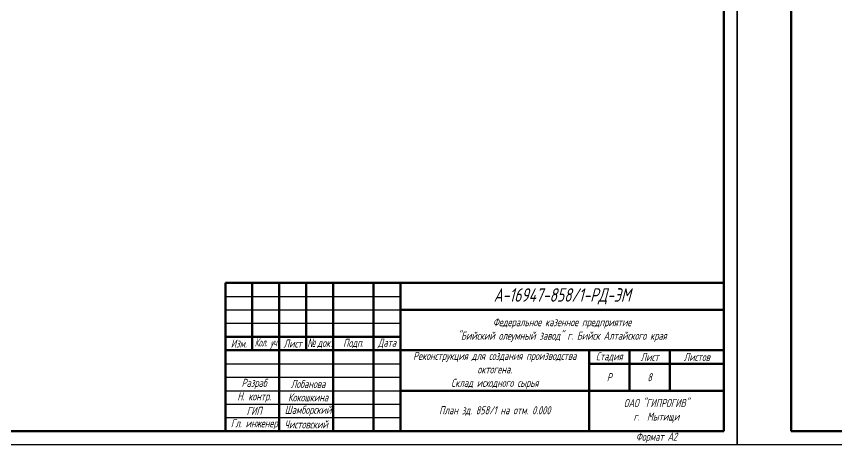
# Model space of a CAD drawing. Header units: millimetres. Extents: x -10490 to 5162, y -5053 to 76.
# Drawn here: x -4519.6 to -4215.2, y -344.1 to -185.3 of the extents above; entities that cross this region are included whole.
import ezdxf

# ---------------------------------------------------------------- set-up
doc = ezdxf.new("R2010")
doc.units = ezdxf.units.MM
for name, color, linetype, lineweight in [('Рамка толстая', 7, 'Continuous', 60), ('Рамка тонкая', 5, 'Continuous', 25), ('Штампы', 252, 'Continuous', 25)]:
    doc.layers.add(name, color=color, linetype=linetype, lineweight=lineweight)
doc.styles.add('SIMPLEX', font='simplex.shx', dxfattribs={"width": 0.7, "oblique": 15})

# ---------------------------------------------------------------- blocks, each defined once
blk = doc.blocks.new('A$C0CDB385D')
at = {"layer": 'Рамка толстая'}
for p, q in [((20, 415), (20, 5)), ((589, 5), (589, 415)), ((20, 5), (589, 5))]:
    blk.add_line(p, q, dxfattribs=at)
at = {"layer": 'Рамка тонкая'}
for p, q in [((0, 420), (0, 0)), ((594, 0), (594, 420)), ((0, 0), (594, 0))]:
    blk.add_line(p, q, dxfattribs=at)

msp = doc.modelspace()

# ---------------------------------------------------------------- linework, layer by layer
at = {"layer": 'Штампы', "lineweight": 60}
for p, q in [((-4442.04361, -284.14683), (-4257.04361, -284.14683)), ((-4442.04361, -284.14683), (-4442.04361, -339.14683)), ((-4432.04361, -284.14683), (-4432.04361, -309.14683)), ((-4422.04361, -284.14683), (-4422.04361, -339.14683)), ((-4412.04361, -284.14683), (-4412.04361, -309.14683)), ((-4402.04361, -284.14683), (-4402.04361, -339.14683)), ((-4387.04361, -284.14683), (-4387.04361, -339.14683)), ((-4377.04361, -284.14683), (-4377.04361, -339.14683)), ((-4377.04361, -294.14683), (-4257.04361, -294.14683)), ((-4442.04361, -304.14683), (-4377.04361, -304.14683)), ((-4442.04361, -309.14683), (-4257.04361, -309.14683)), ((-4307.04361, -309.14683), (-4307.04361, -339.14683)), ((-4292.04361, -309.14683), (-4292.04361, -324.14683)), ((-4277.04361, -309.14683), (-4277.04361, -324.14683)), ((-4307.04361, -314.14683), (-4257.04361, -314.14683)), ((-4377.04361, -324.14683), (-4257.04361, -324.14683))]:
    msp.add_line(p, q, dxfattribs=at)
at = {"layer": 'Штампы', "color": 5, "lineweight": 25}
for p, q in [((-4442.04361, -289.14683), (-4377.04361, -289.14683)), ((-4442.04361, -294.14683), (-4377.04361, -294.14683)), ((-4442.04361, -299.14683), (-4377.04361, -299.14683)), ((-4442.04361, -314.14683), (-4377.04361, -314.14683)), ((-4442.04361, -319.14683), (-4377.04361, -319.14683)), ((-4442.04361, -324.14683), (-4377.04361, -324.14683)), ((-4442.04361, -329.14683), (-4377.04361, -329.14683)), ((-4442.04361, -334.14683), (-4377.04361, -334.14683))]:
    msp.add_line(p, q, dxfattribs=at)

# ---------------------------------------------------------------- block references
for p in [(-4846.0436, -344.14684), (-4252.0436, -344.14684)]:
    msp.add_blockref('A$C0CDB385D', p)

# ---------------------------------------------------------------- texts
at = {"layer": 'Штампы', "color": 2, "attachment_point": 5, "style": 'SIMPLEX'}
for s, insert, char_height, width in [('А-16947-858/1-РД-ЭМ', (-4317.04361, -289.14683), 5, 120), ('Федеральное казенное предприятие\\P"Бийский олеумный завод" г. Бийск Алтайского края', (-4317.04361, -301.64683), 3, 120), ('Изм.', (-4437.04361, -306.64683), 3, 10), ('{\\W0.5;Кол. уч}', (-4427.04361, -306.64683), 3, 10), ('{\\W0.7;Лист}', (-4417.04361, -306.64683), 3, 10), ('{\\fArial|b0|i0|c204|p34;\\W0.6;№ \\Fsimplex|c204;док.}', (-4407.04361, -306.64683), 3, 10), ('Подп.', (-4394.54361, -306.64683), 3, 15), ('{\\W0.7;Дата}', (-4382.04361, -306.64683), 3, 10), ('Стадия', (-4299.54361, -311.64683), 3, 15), ('Лист', (-4284.54361, -311.64683), 3, 15), ('Листов', (-4267.04361, -311.64683), 3, 20), ('Реконструкция для создания производства октогена. \\PСклад исходного сырья', (-4342.04361, -316.64683), 3, 70), ('Р', (-4299.54361, -319.14683), 3, 15), ('8', (-4284.54361, -319.14683), 3, 15), (' Разраб', (-4432.04361, -321.64683), 3, 20), (' Лобанова', (-4412.04361, -321.64683), 3, 20), (' Н. контр.', (-4432.04361, -326.64683), 3, 20), (' Кокошкина', (-4412.04361, -326.64683), 3, 20), ('ОАО "ГИПРОГИВ"\\Pг.  Мытищи', (-4282.04361, -331.64683), 3, 50), (' ГИП', (-4432.04361, -331.64683), 3, 20), ('{\\W0.6; Шамборский}', (-4412.04361, -331.64683), 3, 20), ('План зд. 858/1 на отм. 0.000', (-4342.04361, -331.64683), 3, 70), ('{\\W0.6; Гл. инженер}', (-4432.04361, -336.64683), 3, 20), ('{\\W0.6;Чистовский}', (-4412.04361, -336.64683), 3, 20), ('Формат А2', (-4282.04361, -341.64683), 3, 50)]:
    msp.add_mtext(s, dxfattribs=dict(at, insert=insert, char_height=char_height, width=width))

doc.saveas('drawing.dxf')
